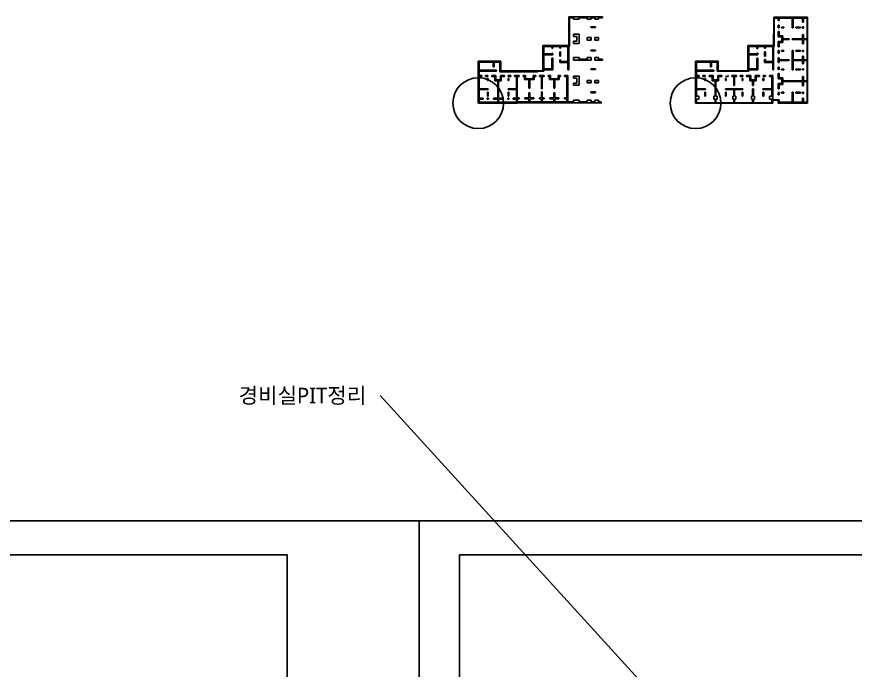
# Model space of a CAD drawing. Header units: millimetres. Extents: x 317501 to 2277231, y -321722 to 1186893.
# Drawn here: x 1279322 to 1549361, y 910014 to 1120361 of the extents above; entities that cross this region are included whole.
import ezdxf
from ezdxf.enums import TextEntityAlignment as Align

# ---------------------------------------------------------------- set-up
doc = ezdxf.new("R2010")
doc.units = ezdxf.units.MM
doc.header["$LTSCALE"] = 57
doc.linetypes.add('XS-지하주차장$0$CEN', pattern=[62, 60, -1, 0, -1])
doc.layers.add('XS-지하주차장$0$220126', color=20, linetype='Continuous', plot=False)
doc.layers.add('XS-지하주차장$0$DEFPOINT', color=144, linetype='Continuous', plot=False)
doc.layers.add('XS-지하주차장$0$CEN-P', color=14, linetype='XS-지하주차장$0$CEN')
doc.layers.add('XS-지하주차장$0$W11', color=40, linetype='Continuous')
doc.styles.add('XS-지하주차장$0$맑은고딕', font='malgun.ttf')

# ---------------------------------------------------------------- blocks, each defined once
blk = doc.blocks.new('XS-지하주차장$0$102')
at = {"layer": 'XS-지하주차장$0$W11'}
for p, q in [((25145, 22225), (25145, 27680)), ((25145, 27680), (36060, 27680)), ((26635, 27380), (25285, 27380)), ((25285, 18275), (25285, 27380)), ((26635, 27380), (26635, 26565)), ((26935, 27380), (26935, 26565)), ((26935, 27380), (31130, 27380)), ((31130, 27380), (31130, 24200)), ((31380, 27380), (31380, 24200)), ((31380, 27380), (34475, 27380)), ((34475, 27380), (34475, 26080)), ((34775, 27380), (34775, 26080)), ((34775, 27380), (35920, 27380)), ((35920, 20705), (35920, 27380)), ((36060, 0), (36060, 27680)), ((26935, 26565), (26635, 26565)), ((26935, 25055), (26635, 25055)), ((26635, 25055), (26635, 24255)), ((26935, 25055), (26935, 24255)), ((27635, 24450), (28465, 24450)), ((27635, 24450), (27635, 24200)), ((28465, 24450), (28465, 24200)), ((33775, 24450), (32240, 24450)), ((32240, 24450), (32240, 24200)), ((33775, 24450), (33775, 24200)), ((34775, 26080), (34475, 26080)), ((34475, 24570), (34475, 24170)), ((34775, 24570), (34475, 24570)), ((34775, 24570), (34775, 24170)), ((25145, 22225), (25085, 22225)), ((25085, 18575), (25085, 22225)), ((26635, 24255), (26935, 24255)), ((26635, 23035), (26935, 23035)), ((26635, 23035), (26635, 21355)), ((26935, 23035), (26935, 21655)), ((26935, 21655), (28095, 21655)), ((27635, 24200), (28465, 24200)), ((28095, 21655), (28095, 20705)), ((31380, 24200), (31130, 24200)), ((33775, 24200), (32240, 24200)), ((34775, 24170), (34475, 24170)), ((34475, 22060), (34475, 20705)), ((34775, 22060), (34475, 22060)), ((34775, 22060), (34775, 20705)), ((26635, 21355), (27795, 21355)), ((26635, 18125), (26635, 19805)), ((26635, 19805), (27795, 19805)), ((26935, 18125), (26935, 19505)), ((26935, 19505), (28095, 19505)), ((27795, 21355), (27795, 20580)), ((27795, 19805), (27795, 20580)), ((30130, 20705), (28095, 20705)), ((28095, 19505), (28095, 20455)), ((30130, 20455), (28095, 20455)), ((30130, 20705), (30130, 20455)), ((34475, 20705), (31130, 20705)), ((31130, 20705), (31130, 20455)), ((34475, 20455), (31130, 20455)), ((34475, 19100), (34475, 20455)), ((34775, 19100), (34475, 19100)), ((34775, 20705), (35920, 20705)), ((34775, 19100), (34775, 20455)), ((34775, 20455), (35920, 20455)), ((35920, 13965), (35920, 20455)), ((16835, 18575), (16835, 10415)), ((25085, 18575), (16835, 18575)), ((17135, 15875), (17135, 18275)), ((17135, 18275), (19735, 18275)), ((19735, 17620), (19735, 18275)), ((19735, 17620), (20035, 17620)), ((20035, 17620), (20035, 18275)), ((22235, 18275), (20035, 18275)), ((22235, 17675), (22235, 18275)), ((22235, 17675), (22535, 17675)), ((22235, 15165), (22235, 16485)), ((22235, 16485), (22535, 16485)), ((22535, 18275), (24835, 18275)), ((22535, 17675), (22535, 18275)), ((22535, 15165), (22535, 16485)), ((24835, 13375), (24835, 18275)), ((25135, 10725), (25135, 18275)), ((25135, 18275), (25285, 18275)), ((26635, 18125), (26935, 18125)), ((26635, 16905), (26935, 16905)), ((26635, 16105), (26635, 16905)), ((26935, 16105), (26935, 16905)), ((27635, 16960), (28465, 16960)), ((27635, 16710), (27635, 16960)), ((27635, 16710), (28465, 16710)), ((28465, 16710), (28465, 16960)), ((31130, 16960), (31130, 10720)), ((31380, 16960), (31130, 16960)), ((31380, 13965), (31380, 16960)), ((33775, 16960), (32240, 16960)), ((32240, 16710), (32240, 16960)), ((33775, 16710), (32240, 16710)), ((33775, 16710), (33775, 16960)), ((34475, 16590), (34475, 16990)), ((34775, 16990), (34475, 16990)), ((34775, 16590), (34475, 16590)), ((34775, 16590), (34775, 16990)), ((17135, 15875), (19735, 15875)), ((17135, 11025), (17135, 15575)), ((17135, 15575), (20035, 15575)), ((19735, 15875), (19735, 16050)), ((20035, 16050), (19735, 16050)), ((19735, 11025), (19735, 14465)), ((19735, 14465), (20035, 14465)), ((20035, 15575), (20035, 16050)), ((20035, 10725), (20035, 14465)), ((22235, 15165), (22535, 15165)), ((22235, 13075), (22235, 14075)), ((22235, 14075), (22535, 14075)), ((22535, 13375), (22535, 14075)), ((26935, 16105), (26635, 16105)), ((26935, 14595), (26635, 14595)), ((26635, 13840), (26635, 14595)), ((26635, 13840), (26635, 13085)), ((26935, 13965), (26935, 14595)), ((30130, 13965), (26935, 13965)), ((30130, 13715), (26935, 13715)), ((26935, 13715), (26935, 13085)), ((30130, 13965), (30130, 13715)), ((34475, 13965), (31380, 13965)), ((34475, 13715), (31380, 13715)), ((31380, 13715), (31380, 10720)), ((34775, 15080), (34475, 15080)), ((34475, 13965), (34475, 15080)), ((34475, 13715), (34475, 12600)), ((34775, 13965), (34775, 15080)), ((34775, 13965), (35920, 13965)), ((34775, 13715), (34775, 12600)), ((34775, 13715), (35920, 13715)), ((35920, 7225), (35920, 13715)), ((7250, 13475), (0, 13475)), ((0, 13475), (0, 0)), ((300, 13175), (300, 10575)), ((4850, 13175), (300, 13175)), ((4850, 13175), (4850, 11685)), ((4850, 11685), (5150, 11685)), ((6950, 13175), (5150, 13175)), ((5150, 13175), (5150, 11685)), ((6950, 13175), (6950, 10275)), ((7250, 13475), (7250, 10415)), ((17135, 11025), (19735, 11025)), ((22235, 13075), (24835, 13075)), ((22535, 13375), (24835, 13375)), ((24835, 10725), (24835, 13075)), ((26935, 13085), (26635, 13085)), ((26935, 11575), (26635, 11575)), ((26635, 11575), (26635, 10775)), ((26935, 11575), (26935, 10775)), ((27635, 10970), (28465, 10970)), ((27635, 10970), (27635, 10720)), ((28465, 10970), (28465, 10720)), ((33775, 10970), (32240, 10970)), ((32240, 10970), (32240, 10720)), ((33775, 10970), (33775, 10720)), ((34775, 12600), (34475, 12600)), ((34475, 11090), (34475, 10690)), ((34775, 11090), (34475, 11090)), ((34775, 11090), (34775, 10690)), ((5840, 10575), (300, 10575)), ((5840, 10275), (300, 10275)), ((300, 10275), (300, 8925)), ((300, 8925), (1115, 8925)), ((300, 8625), (1115, 8625)), ((300, 8625), (300, 4630)), ((1115, 8625), (1115, 8925)), ((2325, 8625), (2325, 8925)), ((2325, 8925), (3125, 8925)), ((2325, 8625), (3125, 8625)), ((3125, 8925), (3125, 8625)), ((4345, 8925), (4345, 8625)), ((4345, 8925), (5675, 8925)), ((4345, 8625), (5375, 8625)), ((5375, 8625), (5375, 7205)), ((5675, 8925), (5675, 7505)), ((5840, 10575), (5840, 10275)), ((6950, 10275), (17135, 10275)), ((8455, 8925), (7125, 8925)), ((7125, 8925), (7125, 7505)), ((7250, 10415), (16835, 10415)), ((8455, 8625), (7425, 8625)), ((7425, 8625), (7425, 7205)), ((8455, 8925), (8455, 8625)), ((10475, 8625), (9675, 8625)), ((10475, 8925), (10400, 8925)), ((10475, 8625), (10475, 8925)), ((11685, 8625), (11685, 8925)), ((12440, 8925), (11685, 8925)), ((12315, 8625), (11685, 8625)), ((12315, 5630), (12315, 8625)), ((12440, 8925), (13195, 8925)), ((12565, 5630), (12565, 8625)), ((12565, 8625), (13195, 8625)), ((13195, 8625), (13195, 8925)), ((14405, 8625), (14405, 8925)), ((14405, 8925), (15205, 8925)), ((14405, 8625), (15205, 8625)), ((15205, 8925), (15205, 8625)), ((16425, 8925), (17755, 8925)), ((16425, 8925), (16425, 8625)), ((16425, 8625), (17455, 8625)), ((17135, 10275), (17135, 10725)), ((17135, 10725), (20035, 10725)), ((17455, 8625), (17455, 7205)), ((17755, 8925), (17755, 7505)), ((20535, 8925), (19205, 8925)), ((19205, 8925), (19205, 7505)), ((20535, 8625), (19505, 8625)), ((19505, 8625), (19505, 7205)), ((20535, 8925), (20535, 8625)), ((21755, 8925), (21755, 8625)), ((22555, 8925), (21755, 8925)), ((22555, 8625), (21755, 8625)), ((22555, 8625), (22555, 8925)), ((23765, 8625), (23765, 8925)), ((24535, 8925), (23765, 8925)), ((24535, 8625), (23765, 8625)), ((24535, 8925), (24835, 8925)), ((24535, 8625), (24535, 4630)), ((24835, 10725), (25135, 10725)), ((24835, 8925), (24835, 1115)), ((26635, 10775), (26935, 10775)), ((26635, 9555), (26935, 9555)), ((26635, 9555), (26635, 7875)), ((26935, 9555), (26935, 8175)), ((26935, 8175), (28095, 8175)), ((27635, 10720), (28465, 10720)), ((28095, 8175), (28095, 7225)), ((31380, 10720), (31130, 10720)), ((33775, 10720), (32240, 10720)), ((34775, 10690), (34475, 10690)), ((34475, 8580), (34475, 7225)), ((34775, 8580), (34475, 8580)), ((34775, 8580), (34775, 7225)), ((2930, 7925), (2930, 7295)), ((2930, 7925), (3180, 7925)), ((2930, 7295), (3180, 7295)), ((3180, 7925), (3180, 7295)), ((5375, 7205), (6275, 7205)), ((5675, 7505), (6400, 7505)), ((6275, 2285), (6275, 7205)), ((7125, 7505), (6400, 7505)), ((6525, 2285), (6525, 7205)), ((7425, 7205), (6525, 7205)), ((9620, 7925), (9620, 7295)), ((9870, 7925), (9620, 7925)), ((9870, 7295), (9620, 7295)), ((9870, 7925), (9870, 7295)), ((12565, 5630), (12315, 5630)), ((15010, 7925), (15010, 7295)), ((15010, 7925), (15260, 7925)), ((15010, 7295), (15260, 7295)), ((15260, 7925), (15260, 7295)), ((17455, 7205), (18355, 7205)), ((17755, 7505), (18480, 7505)), ((18355, 5630), (18355, 7205)), ((18605, 5630), (18355, 5630)), ((19205, 7505), (18480, 7505)), ((19505, 7205), (18605, 7205)), ((18605, 5630), (18605, 7205)), ((21700, 7925), (21700, 7295)), ((21950, 7925), (21700, 7925)), ((21950, 7295), (21700, 7295)), ((21950, 7925), (21950, 7295)), ((26635, 7875), (27795, 7875)), ((26635, 4645), (26635, 6325)), ((26635, 6325), (27795, 6325)), ((26935, 4645), (26935, 6025)), ((26935, 6025), (28095, 6025)), ((27795, 7875), (27795, 7100)), ((27795, 6325), (27795, 7100)), ((34475, 7225), (28095, 7225)), ((34475, 6975), (28095, 6975)), ((28095, 6025), (28095, 6975)), ((34475, 5620), (34475, 6975)), ((34775, 5620), (34475, 5620)), ((34775, 7225), (35920, 7225)), ((34775, 5620), (34775, 6975)), ((34775, 6975), (35920, 6975)), ((35920, 300), (35920, 6975)), ((300, 4630), (3180, 4630)), ((300, 4380), (3180, 4380)), ((300, 4380), (300, 2285)), ((2930, 2285), (2930, 3520)), ((2930, 3520), (3180, 3520)), ((3180, 4380), (3180, 4630)), ((3180, 2285), (3180, 3520)), ((15260, 4630), (9620, 4630)), ((9620, 4380), (9620, 4630)), ((12315, 4380), (9620, 4380)), ((9620, 2285), (9620, 3520)), ((9870, 3520), (9620, 3520)), ((9870, 2285), (9870, 3520)), ((12315, 2285), (12315, 4380)), ((12565, 2285), (12565, 4380)), ((12565, 4380), (15260, 4380)), ((15010, 2285), (15010, 3520)), ((15010, 3520), (15260, 3520)), ((15260, 4380), (15260, 4630)), ((15260, 2285), (15260, 3520)), ((18355, 2285), (18355, 4630)), ((18605, 4630), (18355, 4630)), ((18605, 2285), (18605, 4630)), ((24535, 4630), (21700, 4630)), ((21700, 4380), (21700, 4630)), ((24535, 4380), (21700, 4380)), ((21700, 2285), (21700, 3520)), ((21950, 3520), (21700, 3520)), ((21950, 2285), (21950, 3520)), ((24535, 4380), (24535, 2285)), ((26635, 4645), (26935, 4645)), ((26635, 3425), (26935, 3425)), ((26635, 2625), (26635, 3425)), ((26935, 2625), (26935, 3425)), ((27635, 3480), (28465, 3480)), ((27635, 3230), (27635, 3480)), ((27635, 3230), (28465, 3230)), ((28465, 3230), (28465, 3480)), ((31130, 300), (31130, 3480)), ((31380, 3480), (31130, 3480)), ((31380, 300), (31380, 3480)), ((33775, 3480), (32240, 3480)), ((32240, 3230), (32240, 3480)), ((33775, 3230), (32240, 3230)), ((33775, 3230), (33775, 3480)), ((34475, 3110), (34475, 3510)), ((34775, 3510), (34475, 3510)), ((34775, 3110), (34475, 3110)), ((34775, 3110), (34775, 3510)), ((300, 2285), (1000, 2285)), ((300, 1285), (1000, 1285)), ((300, 1285), (300, 140)), ((6275, 140), (300, 140)), ((1000, 1285), (1000, 2285)), ((2930, 2285), (3180, 2285)), ((5900, 2285), (6275, 2285)), ((5900, 2285), (5900, 1285)), ((5900, 1285), (6275, 1285)), ((6275, 1285), (6275, 140)), ((6525, 2285), (6900, 2285)), ((6525, 1285), (6525, 140)), ((6525, 1285), (6900, 1285)), ((12315, 140), (6525, 140)), ((6900, 1285), (6900, 2285)), ((9870, 2285), (9620, 2285)), ((11940, 1285), (11940, 2285)), ((12315, 2285), (11940, 2285)), ((12315, 1285), (11940, 1285)), ((12315, 1285), (12315, 140)), ((12565, 2285), (12940, 2285)), ((12565, 1285), (12940, 1285)), ((12565, 1285), (12565, 140)), ((18355, 140), (12565, 140)), ((12940, 1285), (12940, 2285)), ((15010, 2285), (15260, 2285)), ((17980, 2285), (18355, 2285)), ((17980, 2285), (17980, 1285)), ((17980, 1285), (18355, 1285)), ((18355, 1285), (18355, 140)), ((18605, 2285), (18980, 2285)), ((18605, 1285), (18605, 140)), ((18605, 1285), (18980, 1285)), ((24535, 140), (18605, 140)), ((18980, 1285), (18980, 2285)), ((21950, 2285), (21700, 2285)), ((23835, 1285), (23835, 2285)), ((24535, 2285), (23835, 2285)), ((24535, 1285), (23835, 1285)), ((24535, 140), (24535, 1285)), ((26935, 1115), (24835, 1115)), ((24835, 915), (26635, 915)), ((24835, 915), (24835, 0)), ((26935, 2625), (26635, 2625)), ((26635, 0), (26635, 915)), ((26935, 300), (26935, 1115)), ((26935, 300), (31130, 300)), ((31380, 300), (34475, 300)), ((34775, 1600), (34475, 1600)), ((34475, 300), (34475, 1600)), ((34775, 300), (34775, 1600)), ((34775, 300), (35920, 300)), ((0, 0), (24835, 0)), ((26635, 0), (36060, 0))]:
    blk.add_line(p, q, dxfattribs=at)
blk = doc.blocks.new('XS-지하주차장$0$101')
at = {"layer": 'XS-지하주차장$0$W11'}
for p, q in [((29145, 18575), (29145, 27800)), ((29145, 27800), (40060, 27800)), ((30635, 27500), (29345, 27500)), ((29345, 18275), (29345, 27500)), ((30635, 27500), (30635, 27000)), ((32495, 27500), (32495, 27000)), ((32495, 27500), (35130, 27500)), ((35130, 27500), (35130, 27000)), ((36330, 27500), (37575, 27500)), ((36330, 27500), (36330, 27000)), ((37575, 27500), (37575, 27000)), ((38775, 27500), (38775, 27000)), ((38775, 27500), (40060, 27500)), ((40060, 27500), (40060, 27800)), ((32495, 27000), (30635, 27000)), ((36330, 27000), (35130, 27000)), ((37775, 24570), (36240, 24570)), ((36240, 24570), (36240, 24320)), ((37775, 24320), (36240, 24320)), ((38775, 27000), (37575, 27000)), ((37775, 24570), (37775, 24320)), ((30635, 22175), (30635, 21475)), ((30635, 22175), (32495, 22175)), ((32495, 22175), (32495, 19225)), ((30635, 21475), (31795, 21475)), ((30635, 19225), (30635, 19925)), ((30635, 19925), (31795, 19925)), ((30635, 19225), (32495, 19225)), ((31795, 21475), (31795, 20700)), ((31795, 19925), (31795, 20700)), ((20835, 10415), (20835, 18575)), ((29145, 18575), (20835, 18575)), ((21135, 15875), (21135, 18275)), ((21135, 18275), (23735, 18275)), ((23735, 17670), (23735, 18275)), ((23735, 17670), (24035, 17670)), ((24035, 17670), (24035, 18275)), ((26235, 18275), (24035, 18275)), ((26235, 17675), (26235, 18275)), ((26235, 17675), (26535, 17675)), ((26235, 15165), (26235, 16485)), ((26235, 16485), (26535, 16485)), ((26535, 18275), (28835, 18275)), ((26535, 17675), (26535, 18275)), ((26535, 15165), (26535, 16485)), ((28835, 13375), (28835, 18275)), ((29135, 10725), (29135, 18275)), ((29135, 18275), (29345, 18275)), ((37775, 17080), (36240, 17080)), ((36240, 16830), (36240, 17080)), ((37775, 16830), (36240, 16830)), ((37775, 16830), (37775, 17080)), ((21135, 15875), (23735, 15875)), ((21135, 11025), (21135, 15575)), ((21135, 15575), (24035, 15575)), ((23735, 15875), (23735, 16000)), ((24035, 16000), (23735, 16000)), ((23735, 11025), (23735, 14465)), ((23735, 14465), (24035, 14465)), ((24035, 15575), (24035, 16000)), ((24035, 10725), (24035, 14465)), ((26235, 15165), (26535, 15165)), ((26235, 13075), (26235, 13975)), ((26235, 13975), (26535, 13975)), ((26535, 13375), (26535, 13975)), ((32495, 14660), (30635, 14660)), ((30635, 13860), (30635, 14660)), ((36330, 13860), (30635, 13860)), ((32495, 14110), (32495, 14660)), ((35130, 14110), (32495, 14110)), ((35130, 14110), (35130, 14660)), ((36330, 14660), (35130, 14660)), ((36330, 13860), (36330, 14660)), ((37575, 13860), (37575, 14660)), ((38775, 14660), (37575, 14660)), ((40060, 13860), (37575, 13860)), ((38775, 14110), (38775, 14660)), ((40060, 14110), (38775, 14110)), ((40060, 14110), (40060, 13860)), ((7250, 13475), (0, 13475)), ((0, 13475), (0, 0)), ((300, 13175), (300, 10575)), ((4850, 13175), (300, 13175)), ((4850, 13175), (4850, 11685)), ((4850, 11685), (5150, 11685)), ((6950, 13175), (5150, 13175)), ((5150, 13175), (5150, 11685)), ((6950, 13175), (6950, 10065)), ((7250, 13475), (7250, 10415)), ((21135, 11025), (23735, 11025)), ((26235, 13075), (28835, 13075)), ((26535, 13375), (28835, 13375)), ((28835, 10725), (28835, 13075)), ((37775, 11090), (36240, 11090)), ((36240, 11090), (36240, 10840)), ((37775, 10840), (36240, 10840)), ((37775, 11090), (37775, 10840)), ((5840, 10575), (300, 10575)), ((5840, 10275), (300, 10275)), ((300, 10275), (300, 8925)), ((300, 8925), (1115, 8925)), ((300, 8625), (1115, 8625)), ((300, 8625), (300, 4630)), ((1115, 8625), (1115, 8925)), ((2325, 8625), (2325, 8925)), ((2325, 8925), (3125, 8925)), ((2325, 8625), (3125, 8625)), ((3125, 8925), (3125, 8625)), ((4345, 8925), (4345, 8625)), ((4345, 8925), (5675, 8925)), ((4345, 8625), (5375, 8625)), ((5375, 8625), (5375, 7205)), ((5675, 8925), (5675, 7505)), ((5840, 10575), (5840, 10275)), ((19235, 10065), (6950, 10065)), ((8455, 8925), (7125, 8925)), ((7125, 8925), (7125, 7505)), ((20835, 10415), (7250, 10415)), ((8455, 8625), (7425, 8625)), ((7425, 8625), (7425, 7205)), ((8455, 8925), (8455, 8625)), ((9675, 8925), (9675, 8625)), ((10475, 8925), (9675, 8925)), ((10475, 8625), (9675, 8625)), ((10475, 8625), (10475, 8925)), ((11685, 8625), (11685, 8925)), ((12440, 8925), (11685, 8925)), ((12290, 8625), (11685, 8625)), ((12290, 4630), (12290, 8625)), ((13205, 8925), (12440, 8925)), ((12540, 8625), (12540, 1705)), ((13205, 8625), (12540, 8625)), ((13205, 8925), (13205, 8625)), ((15215, 8925), (14425, 8925)), ((14425, 8925), (14425, 8625)), ((14915, 8625), (14425, 8625)), ((14915, 8625), (14915, 7575)), ((15215, 8925), (15215, 7875)), ((17705, 8925), (18495, 8925)), ((17705, 8925), (17705, 7875)), ((18005, 8625), (18495, 8625)), ((18005, 8625), (18005, 7575)), ((18495, 8925), (18495, 8625)), ((19235, 10065), (19235, 10275)), ((21135, 10275), (19235, 10275)), ((19715, 8925), (20480, 8925)), ((19715, 8925), (19715, 8625)), ((19715, 8625), (20355, 8625)), ((20355, 8625), (20355, 4650)), ((21245, 8925), (20480, 8925)), ((20605, 8625), (20605, 4650)), ((21245, 8625), (20605, 8625)), ((21135, 10275), (21135, 10725)), ((21135, 10725), (24035, 10725)), ((21245, 8925), (21245, 8625)), ((23255, 8925), (22465, 8925)), ((22465, 8925), (22465, 8625)), ((22955, 8625), (22465, 8625)), ((22955, 8625), (22955, 7575)), ((23255, 8925), (23255, 7875)), ((25745, 8925), (26535, 8925)), ((25745, 8925), (25745, 7875)), ((26045, 8625), (26535, 8625)), ((26045, 8625), (26045, 7575)), ((26535, 8925), (26535, 8625)), ((27755, 8925), (28535, 8925)), ((27755, 8925), (27755, 8625)), ((27755, 8625), (28535, 8625)), ((28535, 8925), (28835, 8925)), ((28535, 8625), (28535, 1705)), ((28835, 10725), (29135, 10725)), ((28835, 8925), (28835, 370)), ((30635, 8695), (30635, 7995)), ((30635, 8695), (32495, 8695)), ((32495, 5745), (32495, 8695)), ((2930, 7925), (2930, 7295)), ((2930, 7925), (3180, 7925)), ((2930, 7295), (3180, 7295)), ((3180, 7925), (3180, 7295)), ((5375, 7205), (6275, 7205)), ((5675, 7505), (6400, 7505)), ((6275, 1585), (6275, 7205)), ((7125, 7505), (6400, 7505)), ((6525, 1585), (6525, 7205)), ((7425, 7205), (6525, 7205)), ((9620, 7925), (9620, 7295)), ((9870, 7925), (9620, 7925)), ((9870, 7295), (9620, 7295)), ((9870, 7925), (9870, 7295)), ((16335, 7575), (14915, 7575)), ((16460, 7875), (15215, 7875)), ((16335, 4805), (16335, 7575)), ((16460, 7875), (17705, 7875)), ((16585, 4805), (16585, 7575)), ((16585, 7575), (18005, 7575)), ((24375, 7575), (22955, 7575)), ((24500, 7875), (23255, 7875)), ((24375, 4805), (24375, 7575)), ((24500, 7875), (25745, 7875)), ((24625, 4805), (24625, 7575)), ((24625, 7575), (26045, 7575)), ((30635, 7995), (31795, 7995)), ((30635, 5745), (30635, 6445)), ((30635, 6445), (31795, 6445)), ((30635, 5745), (32495, 5745)), ((31795, 7995), (31795, 7220)), ((31795, 6445), (31795, 7220)), ((35130, 6520), (35130, 7320)), ((36330, 7320), (35130, 7320)), ((36330, 6520), (35130, 6520)), ((36330, 6520), (36330, 7320)), ((37575, 6520), (37575, 7320)), ((38775, 7320), (37575, 7320)), ((38775, 6520), (37575, 6520)), ((38775, 6520), (38775, 7320)), ((300, 4630), (3180, 4630)), ((300, 4380), (3180, 4380)), ((300, 4380), (300, 1585)), ((2930, 2285), (2930, 3520)), ((2930, 3520), (3180, 3520)), ((3180, 4380), (3180, 4630)), ((3180, 2285), (3180, 3520)), ((12290, 4630), (9620, 4630)), ((9620, 4380), (9620, 4630)), ((12290, 4380), (9620, 4380)), ((9620, 2285), (9620, 3520)), ((9870, 3520), (9620, 3520)), ((9870, 2285), (9870, 3520)), ((12290, 1585), (12290, 4380)), ((16335, 4805), (16460, 4805)), ((16335, 1705), (16335, 3305)), ((16335, 3305), (16460, 3305)), ((16585, 4805), (16460, 4805)), ((16585, 3305), (16460, 3305)), ((16585, 1705), (16585, 3305)), ((20355, 4650), (20605, 4650)), ((20355, 3650), (20605, 3650)), ((20355, 3650), (20355, 1705)), ((20605, 3650), (20605, 1705)), ((24375, 4805), (24500, 4805)), ((24375, 1705), (24375, 3305)), ((24375, 3305), (24500, 3305)), ((24625, 4805), (24500, 4805)), ((24625, 3305), (24500, 3305)), ((24625, 1705), (24625, 3305)), ((37775, 3600), (36240, 3600)), ((36240, 3350), (36240, 3600)), ((37775, 3350), (36240, 3350)), ((37775, 3350), (37775, 3600)), ((0, 0), (12540, 0)), ((300, 1585), (1600, 1585)), ((300, 1285), (1600, 1285)), ((300, 1285), (300, 300)), ((300, 300), (6275, 300)), ((1600, 1285), (1600, 1585)), ((2910, 1585), (3310, 1585)), ((2910, 1285), (2910, 1585)), ((2910, 1285), (3310, 1285)), ((2930, 2285), (3180, 2285)), ((3310, 1285), (3310, 1585)), ((4920, 1585), (6275, 1585)), ((4920, 1285), (4920, 1585)), ((4920, 1285), (6275, 1285)), ((6275, 1285), (6275, 300)), ((7880, 1585), (6525, 1585)), ((7880, 1285), (6525, 1285)), ((6525, 1285), (6525, 300)), ((6525, 300), (12240, 300)), ((7880, 1285), (7880, 1585)), ((9890, 1585), (9490, 1585)), ((9490, 1285), (9490, 1585)), ((9890, 1285), (9490, 1285)), ((9870, 2285), (9620, 2285)), ((9890, 1285), (9890, 1585)), ((11200, 1285), (11200, 1585)), ((12290, 1585), (11200, 1585)), ((12290, 1285), (11200, 1285)), ((12240, 420), (12240, 300)), ((12240, 420), (12290, 420)), ((12290, 1285), (12290, 420)), ((12540, 1705), (13170, 1705)), ((12540, 1405), (12540, 420)), ((12540, 1405), (13170, 1405)), ((12540, 420), (16335, 420)), ((12540, 120), (12540, 0)), ((12540, 120), (39810, 120)), ((13170, 1705), (13170, 1405)), ((14980, 1705), (16335, 1705)), ((14980, 1705), (14980, 1405)), ((14980, 1405), (16335, 1405)), ((16335, 1405), (16335, 420)), ((17940, 1705), (16585, 1705)), ((17940, 1405), (16585, 1405)), ((16585, 1405), (16585, 420)), ((16585, 420), (20355, 420)), ((17940, 1705), (17940, 1405)), ((20355, 1705), (19750, 1705)), ((19750, 1705), (19750, 1405)), ((20355, 1405), (19750, 1405)), ((20355, 1405), (20355, 420)), ((20605, 1705), (21210, 1705)), ((20605, 1405), (20605, 420)), ((20605, 1405), (21210, 1405)), ((20605, 420), (24375, 420)), ((21210, 1705), (21210, 1405)), ((23020, 1705), (24375, 1705)), ((23020, 1705), (23020, 1405)), ((23020, 1405), (24375, 1405)), ((24375, 1405), (24375, 420)), ((25980, 1705), (24625, 1705)), ((25980, 1405), (24625, 1405)), ((24625, 1405), (24625, 370)), ((24625, 370), (28535, 370)), ((25980, 1705), (25980, 1405)), ((28535, 1705), (27790, 1705)), ((27790, 1705), (27790, 1405)), ((28535, 1405), (27790, 1405)), ((28535, 1405), (28535, 370)), ((30635, 370), (28835, 370)), ((32495, 920), (30635, 920)), ((30635, 370), (30635, 920)), ((32495, 420), (32495, 920)), ((32495, 420), (35130, 420)), ((35130, 420), (35130, 920)), ((36330, 920), (35130, 920)), ((36330, 420), (36330, 920)), ((36330, 420), (37575, 420)), ((38775, 920), (37575, 920)), ((37575, 420), (37575, 920)), ((38775, 420), (38775, 920)), ((38775, 420), (39560, 420))]:
    blk.add_line(p, q, dxfattribs=at)
for points in [[(36330, 20300), (35130, 20300), (35130, 21100), (36330, 21100)], [(38775, 20300), (37575, 20300), (37575, 21100), (38775, 21100)]]:
    blk.add_lwpolyline(points, close=True, dxfattribs=at)

msp = doc.modelspace()

# ---------------------------------------------------------------- linework, layer by layer
for centre in [(1427948.4, 1092560.8), (1497948.4, 1092560.8)]:
    msp.add_circle(centre, 8179.8)
at = {"layer": 'XS-지하주차장$0$220126'}
msp.add_line((1522120.7, 860522.4), (1396337.2, 998441.6), dxfattribs=at)
at = {"layer": 'XS-지하주차장$0$DEFPOINT'}
for points in [[(988411.6, 958127.6), (1408911.6, 958127.6), (1408911.6, 661127.6), (988411.6, 661127.6)], [(1408911.6, 958127.6), (1829411.6, 958127.6), (1829411.6, 661127.6), (1408911.6, 661127.6)], [(1001411.6, 947127.6), (1366411.6, 947127.6), (1366411.6, 672127.6), (1001411.6, 672127.6)], [(1421911.6, 947127.6), (1786911.6, 947127.6), (1786911.6, 672127.6), (1421911.6, 672127.6)]]:
    msp.add_lwpolyline(points, close=True, dxfattribs=at)

# ---------------------------------------------------------------- block references
at = {"layer": 'XS-지하주차장$0$CEN-P'}
msp.add_blockref('XS-지하주차장$0$101', (1427948.4, 1092560.8), dxfattribs=at)
at = {"layer": 'XS-지하주차장$0$W11'}
msp.add_blockref('XS-지하주차장$0$102', (1497948.4, 1092560.8), dxfattribs=at)

# ---------------------------------------------------------------- texts
at = {"layer": 'XS-지하주차장$0$220126', "style": 'XS-지하주차장$0$맑은고딕'}
msp.add_text('경비실PIT정리', height=5000, dxfattribs=at).set_placement((1350753.3, 998441.6), align=Align.MIDDLE_LEFT)

doc.saveas('drawing.dxf')
